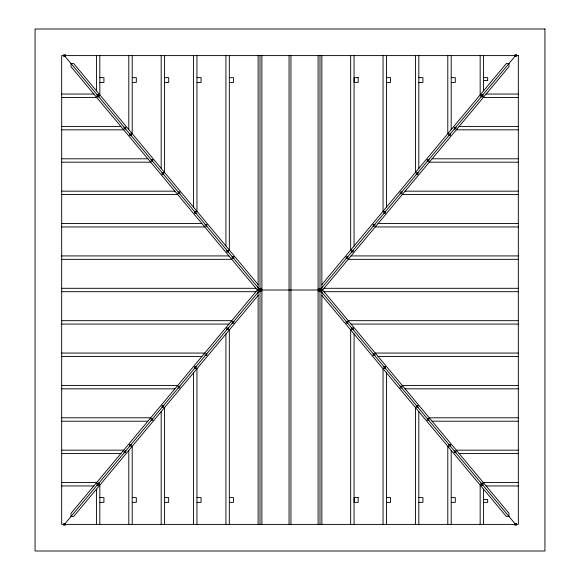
<?xml version="1.0" encoding="UTF-8"?>
<svg xmlns="http://www.w3.org/2000/svg" width="580" height="580" viewBox="0 0 580 580"><rect width="100%" height="100%" fill="white"/><g stroke="black" fill="none" stroke-linecap="round" stroke-linejoin="round"><path stroke-width="0.87" d="M257.375 290L71.035 513.3L71.035 516.461L73.667 516.461L258.122 295.423M64.409 524.4L97.679 484.532M98.651 483.358L178.19 388.049M179.329 386.679L205.45 355.38M206.567 354.039L260.007 290L206.567 225.961M321.878 284.577L506.333 63.539L508.964 63.539L508.964 66.7L322.625 290M373.433 225.961L319.993 290L373.433 354.039M374.549 224.619L400.671 193.321M401.81 191.951L481.349 96.642M482.321 95.468L515.591 55.6M99.883 77.647L103.929 77.647L103.929 82.418L99.883 82.418M132.262 77.647L136.307 77.647L136.307 82.418L132.262 82.418M164.633 77.647L168.686 77.647L168.686 82.418L164.633 82.418M197.012 77.647L201.057 77.647L201.057 82.418L197.012 82.418M229.383 77.647L233.436 77.647L233.436 82.418L229.383 82.418M386.498 77.647L390.543 77.647L390.543 82.418L386.498 82.418M418.869 77.647L422.922 77.647L422.922 82.418L418.869 82.418M451.247 77.647L455.293 77.647L455.293 82.418L451.247 82.418M483.626 77.647L487.671 77.647L487.671 80.54L483.626 80.54M61.676 94.047L93.859 94.047M486.141 94.047L518.324 94.047M61.676 97.447L96.693 97.447M483.307 97.447L518.324 97.447M61.676 126.425L120.872 126.425M459.128 126.425L518.324 126.425M61.676 129.826L123.707 129.826M456.293 129.826L518.324 129.826M61.676 158.797L147.885 158.797M432.114 158.797L518.324 158.797M61.676 162.197L150.727 162.197M429.272 162.197L518.324 162.197M61.676 191.175L174.906 191.175M405.094 191.175L518.324 191.175M61.676 194.575L177.741 194.575M402.259 194.575L518.324 194.575M61.676 223.546L201.92 223.546M378.08 223.546L518.324 223.546M61.676 226.947L204.755 226.947M375.245 226.947L518.324 226.947M61.676 255.925L228.94 255.925M351.06 255.925L518.324 255.925M61.676 259.325L231.775 259.325M348.225 259.325L518.324 259.325M61.676 288.303L255.954 288.303M324.046 288.303L518.324 288.303M258.122 290L259.376 290M260.637 290L319.363 290M320.624 290L321.878 290M61.676 291.696L255.954 291.696M324.046 291.696L518.324 291.696M61.676 320.675L231.775 320.675M348.225 320.675L518.324 320.675M61.676 324.075L228.94 324.075M351.06 324.075L518.324 324.075M61.676 353.053L204.755 353.053M375.245 353.053L518.324 353.053M61.676 356.454L201.92 356.454M378.08 356.454L518.324 356.454M61.676 385.424L177.741 385.424M402.259 385.424L518.324 385.424M61.676 388.825L174.906 388.825M405.094 388.825L518.324 388.825M61.676 417.803L150.727 417.803M429.272 417.803L518.324 417.803M61.676 421.203L147.885 421.203M432.114 421.203L518.324 421.203M61.676 450.174L123.707 450.174M456.293 450.174L518.324 450.174M61.676 453.575L120.872 453.575M459.128 453.575L518.324 453.575M61.676 482.553L96.693 482.553M483.307 482.553L518.324 482.553M61.676 485.953L93.859 485.953M486.141 485.953L518.324 485.953M99.883 497.582L103.929 497.582L103.929 502.352L99.883 502.352M132.262 497.582L136.307 497.582L136.307 502.352L132.262 502.352M164.633 497.582L168.686 497.582L168.686 502.352L164.633 502.352M197.012 497.582L201.057 497.582L201.057 502.352L197.012 502.352M229.383 497.582L233.436 497.582L233.436 502.352L229.383 502.352M386.498 497.582L390.543 497.582L390.543 502.352L386.498 502.352M418.869 497.582L422.922 497.582L422.922 502.352L418.869 502.352M451.247 497.582L455.293 497.582L455.293 502.352L451.247 502.352M483.626 499.46L487.671 499.46L487.671 502.352L483.626 502.352M321.878 289.108L508.964 513.3L508.964 516.461L506.333 516.461L321.878 295.423M374.549 355.38L400.671 386.679M401.81 388.049L481.349 483.358M482.321 484.532L515.591 524.4M258.122 284.577L73.667 63.539L71.035 63.539L71.035 66.7L258.122 290.892M64.409 55.6L97.679 95.468M98.651 96.642L178.19 191.951M179.329 193.321L205.45 224.619M483.568 55.6L483.568 90.821M483.568 489.179L483.568 524.4M480.167 55.6L480.167 94.895M480.167 485.105L480.167 524.4M451.197 55.6L451.197 129.615M451.197 450.385L451.197 524.4M447.796 55.6L447.796 133.69M447.796 446.31L447.796 524.4M418.818 55.6L418.818 168.41M418.818 411.59L418.818 524.4M415.418 55.6L415.418 172.485M415.418 407.515L415.418 524.4M386.439 55.6L386.439 207.212M386.439 372.788L386.439 524.4M383.047 55.6L383.047 211.287M383.047 368.713L383.047 524.4M354.068 55.6L354.068 246.007M354.068 333.993L354.068 524.4M350.668 55.6L350.668 250.081M350.668 329.918L350.668 524.4M321.878 55.6L321.878 524.4M319.993 55.6L319.993 288.195M319.993 291.805L319.993 524.4M318.101 55.6L318.101 524.4M290.942 55.6L290.942 524.4M289.058 55.6L289.058 524.4M261.899 55.6L261.899 524.4M260.007 55.6L260.007 288.195M260.007 291.805L260.007 524.4M258.122 55.6L258.122 524.4M229.332 55.6L229.332 250.081M229.332 329.918L229.332 524.4M225.932 55.6L225.932 246.007M225.932 333.993L225.932 524.4M196.954 55.6L196.954 211.287M196.954 368.713L196.954 524.4M193.561 55.6L193.561 207.212M193.561 372.788L193.561 524.4M164.582 55.6L164.582 172.485M164.582 407.515L164.582 524.4M161.182 55.6L161.182 168.41M161.182 411.59L161.182 524.4M132.204 55.6L132.204 133.69M132.204 446.31L132.204 524.4M128.803 55.6L128.803 129.615M128.803 450.385L128.803 524.4M99.832 55.6L99.832 94.895M99.832 485.105L99.832 524.4M96.432 55.6L96.432 90.821M96.432 489.179L96.432 524.4M544.932 29L35.068 29L35.068 551L544.932 551L544.932 29M65.221 54.795L63.597 54.795L63.597 56.412L65.221 56.412L65.221 54.795M516.403 54.795L514.779 54.795L514.779 56.412L516.403 56.412L516.403 54.795M518.324 55.6L61.676 55.6L61.676 524.4L518.324 524.4L518.324 55.6M358.172 77.647L354.119 77.647L354.119 82.418L358.172 82.418L358.172 77.647M98.716 94.939L97.099 94.939L97.099 96.555L98.716 96.555L98.716 94.939M482.901 94.939L481.284 94.939L481.284 96.555L482.901 96.555L482.901 94.939M98.941 95.207L97.324 95.207L97.324 96.824L98.941 96.824L98.941 95.207M482.676 95.207L481.059 95.207L481.059 96.824L482.676 96.824L482.676 95.207M125.737 127.31L124.113 127.31L124.113 128.934L125.737 128.934L125.737 127.31M455.887 127.31L454.263 127.31L454.263 128.934L455.887 128.934L455.887 127.31M131.312 134.002L129.695 134.002L129.695 135.619L131.312 135.619L131.312 134.002M450.305 134.002L448.688 134.002L448.688 135.619L450.305 135.619L450.305 134.002M152.75 159.688L151.133 159.688L151.133 161.305L152.75 161.305L152.75 159.688M428.866 159.688L427.25 159.688L427.25 161.305L428.866 161.305L428.866 159.688M163.69 172.797L162.074 172.797L162.074 174.421L163.69 174.421L163.69 172.797M417.926 172.797L416.31 172.797L416.31 174.421L417.926 174.421L417.926 172.797M179.771 192.067L178.147 192.067L178.147 193.684L179.771 193.684L179.771 192.067M401.853 192.067L400.229 192.067L400.229 193.684L401.853 193.684L401.853 192.067M196.069 211.599L194.445 211.599L194.445 213.215L196.069 213.215L196.069 211.599M385.555 211.599L383.931 211.599L383.931 213.215L385.555 213.215L385.555 211.599M206.785 224.438L205.168 224.438L205.168 226.055L206.785 226.055L206.785 224.438M374.832 224.438L373.215 224.438L373.215 226.055L374.832 226.055L374.832 224.438M228.44 250.393L226.823 250.393L226.823 252.01L228.44 252.01L228.44 250.393M353.176 250.393L351.56 250.393L351.56 252.01L353.176 252.01L353.176 250.393M233.798 256.817L232.181 256.817L232.181 258.433L233.798 258.433L233.798 256.817M347.819 256.817L346.202 256.817L346.202 258.433L347.819 258.433L347.819 256.817M261.623 288.383L258.39 288.383L258.39 291.617L261.623 291.617L261.623 288.383M321.61 288.383L318.376 288.383L318.376 291.617L321.61 291.617L321.61 288.383M260.819 289.188L259.202 289.188L259.202 290.812L260.819 290.812L260.819 289.188M320.798 289.188L319.181 289.188L319.181 290.812L320.798 290.812L320.798 289.188M233.798 321.567L232.181 321.567L232.181 323.183L233.798 323.183L233.798 321.567M347.819 321.567L346.202 321.567L346.202 323.183L347.819 323.183L347.819 321.567M228.44 327.99L226.823 327.99L226.823 329.607L228.44 329.607L228.44 327.99M353.176 327.99L351.56 327.99L351.56 329.607L353.176 329.607L353.176 327.99M206.785 353.945L205.168 353.945L205.168 355.562L206.785 355.562L206.785 353.945M374.832 353.945L373.215 353.945L373.215 355.562L374.832 355.562L374.832 353.945M196.069 366.785L194.445 366.785L194.445 368.401L196.069 368.401L196.069 366.785M385.555 366.785L383.931 366.785L383.931 368.401L385.555 368.401L385.555 366.785M179.771 386.316L178.147 386.316L178.147 387.933L179.771 387.933L179.771 386.316M401.853 386.316L400.229 386.316L400.229 387.933L401.853 387.933L401.853 386.316M163.69 405.579L162.074 405.579L162.074 407.203L163.69 407.203L163.69 405.579M417.926 405.579L416.31 405.579L416.31 407.203L417.926 407.203L417.926 405.579M152.75 418.695L151.133 418.695L151.133 420.311L152.75 420.311L152.75 418.695M428.866 418.695L427.25 418.695L427.25 420.311L428.866 420.311L428.866 418.695M131.312 444.382L129.695 444.382L129.695 445.998L131.312 445.998L131.312 444.382M450.305 444.382L448.688 444.382L448.688 445.998L450.305 445.998L450.305 444.382M125.737 451.066L124.113 451.066L124.113 452.69L125.737 452.69L125.737 451.066M455.887 451.066L454.263 451.066L454.263 452.69L455.887 452.69L455.887 451.066M98.941 483.176L97.324 483.176L97.324 484.793L98.941 484.793L98.941 483.176M482.676 483.176L481.059 483.176L481.059 484.793L482.676 484.793L482.676 483.176M98.716 483.445L97.099 483.445L97.099 485.061L98.716 485.061L98.716 483.445M482.901 483.445L481.284 483.445L481.284 485.061L482.901 485.061L482.901 483.445M358.172 497.582L354.119 497.582L354.119 502.352L358.172 502.352L358.172 497.582M65.221 523.588L63.597 523.588L63.597 525.204L65.221 525.204L65.221 523.588M516.403 523.588L514.779 523.588L514.779 525.204L516.403 525.204L516.403 523.588"/></g></svg>
